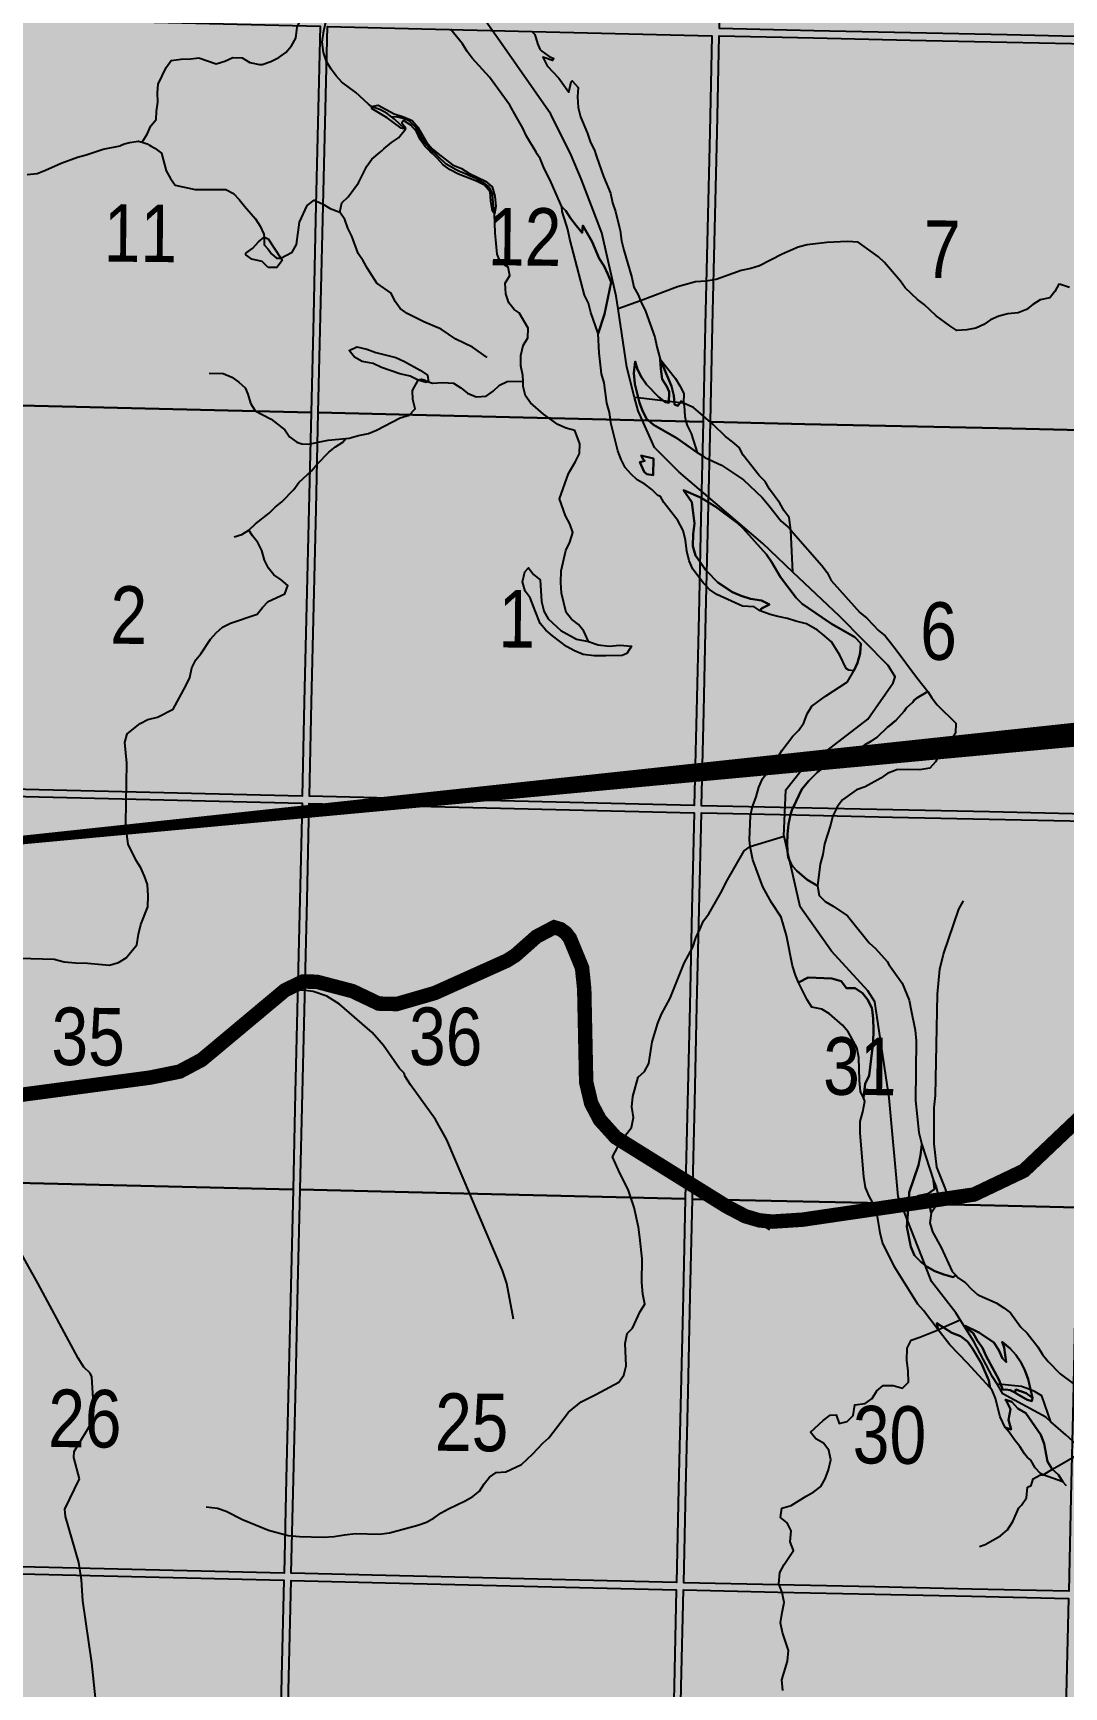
# Model space of a CAD drawing. Extents: x 406396 to 410344, y 6062839 to 6066265.
# Drawn here: x 409285.2 to 409428.1, y 6063803.4 to 6064032.7 of the extents above; entities that cross this region are included whole.
import ezdxf

# ---------------------------------------------------------------- set-up
doc = ezdxf.new("R2010")
doc.units = 0
doc.header["$LTSCALE"] = 5
doc.linetypes.add('DASHED2', pattern=[9.525, 6.35, -3.175])
for name, color, linetype in [('P-PROPOSED', 10, 'Continuous'), ('Quarters', 8, 'Continuous'), ('RoadSeg', 57, 'DASHED2'), ('T-WATER', 160, 'Continuous')]:
    doc.layers.add(name, color=color, linetype=linetype)
doc.layers.add('ROUTE-MAP-BACKGROUND-H', color=7, linetype='Continuous', true_color=0xf0ebff)
doc.styles.add('120', font='ARIALN.TTF', dxfattribs={"height": 13})
doc.styles.add('80', font='ARIALN.TTF', dxfattribs={"height": 10})

# ---------------------------------------------------------------- blocks, each defined once
blk = doc.blocks.new('*U427')
at = {"color": 1, "flags": 128}
blk.add_lwpolyline([(-517.6, -51.81, 0, 7.5, 0), (0, 0, 0, 0, 0)], format="xyseb", dxfattribs=at)
at = {"color": 1, "style": '80'}
blk.add_attdef('ENTER_TEXT_001', (-26.85, -4.92), '', height=10, dxfattribs=at)

msp = doc.modelspace()

# ---------------------------------------------------------------- hatches: boundary and pattern name
at = {"layer": 'ROUTE-MAP-BACKGROUND-H'}
h = msp.add_hatch(color=256, dxfattribs=at)
h.dxf.hatch_style = 1
h.paths.add_polyline_path([(410258.66, 6063255.58), (410260.58, 6063368.34), (410268.76, 6064233.9), (408843.43, 6064264.01), (408831.79, 6063292.96), (408823.13, 6062965.95), (408855.63, 6062965.09), (408869, 6062964.74), (410253.21, 6062935.45)])

# ---------------------------------------------------------------- linework, layer by layer
at = {"layer": 'P-PROPOSED', "color": 90, "flags": 128}
msp.add_lwpolyline([(409431.01, 6063883.04, 2, 2, 0), (409422.52, 6063874.98, 2, 2, 0), (409415.6, 6063871.68, 2, 2, 0), (409391.83, 6063868.19, 2, 2, 0), (409387.64, 6063867.92, 2, 2, 0), (409385.88, 6063868.09, 2, 2, 0), (409383.91, 6063868.66, 2, 2, 0), (409381.32, 6063870.02, 2, 2, 0), (409365.94, 6063879.6, 2, 2, 0), (409363.75, 6063882.03, 2, 2, 0), (409362.55, 6063884.3, 2, 2, 0), (409361.85, 6063887.26, 2, 2, 0), (409361.58, 6063900.14, 2, 2, 0), (409361.28, 6063903.1, 2, 2, 0), (409359.59, 6063907.19, 2, 2, 0), (409359.02, 6063907.93, 2, 2, 0), (409358.29, 6063908.46, 2, 2, 0), (409357.42, 6063908.72, 2, 2, 0), (409354.96, 6063907.43, 2, 2, 0), (409352.03, 6063904.83, 2, 2, 0), (409350.87, 6063904.1, 2, 2, 0), (409340.88, 6063899.61, 2, 2, 0), (409335.59, 6063898.08, 2, 2, 0), (409333.1, 6063898.14, 2, 2, 0), (409329.47, 6063899.87, 2, 2, 0), (409324.51, 6063901.17, 2, 2, 0), (409322.61, 6063901.2, 2, 2, 0), (409320.12, 6063900.01, 2, 2, 0), (409308.57, 6063890.35, 2, 2, 0), (409305.51, 6063888.72, 2, 2, 0), (409301.45, 6063887.89, 2, 2, 0), (409266.6, 6063883.23, 2, 2, 0)], format="xyseb", dxfattribs=at)
at = {"layer": 'Quarters'}
for points in [[(409434.79, 6064085.32), (409434.49, 6064071.94), (409434.19, 6064058.56), (409433.88, 6064045.18), (409433.59, 6064032.13), (409420.19, 6064032.43), (409406.78, 6064032.72), (409393.38, 6064033.01), (409380.31, 6064033.3), (409380.61, 6064046.34), (409380.92, 6064059.73), (409381.23, 6064073.11), (409381.53, 6064086.49), (409394.6, 6064086.2), (409407.99, 6064085.91), (409421.39, 6064085.62)], [(409323.73, 6063980.1), (409310.32, 6063980.43), (409296.9, 6063980.75), (409283.49, 6063981.07), (409270.41, 6063981.39), (409270.73, 6063994.77), (409271.04, 6064008.15), (409271.36, 6064021.53), (409271.68, 6064034.91), (409284.75, 6064034.59), (409298.16, 6064034.27), (409311.57, 6064033.95), (409324.98, 6064033.63), (409324.67, 6064020.25), (409324.35, 6064006.86), (409324.04, 6063993.48)], [(409378.05, 6063978.79), (409364.64, 6063979.12), (409351.23, 6063979.44), (409337.81, 6063979.76), (409324.73, 6063980.08), (409325.05, 6063993.46), (409325.36, 6064006.84), (409325.67, 6064020.22), (409325.98, 6064033.6), (409339.06, 6064033.29), (409352.47, 6064032.96), (409365.87, 6064032.64), (409379.28, 6064032.32), (409378.98, 6064018.94), (409378.67, 6064005.55), (409378.36, 6063992.17)], [(409432.36, 6063977.6), (409418.95, 6063977.9), (409405.54, 6063978.19), (409392.13, 6063978.48), (409379.06, 6063978.77), (409379.37, 6063992.15), (409379.67, 6064005.53), (409379.98, 6064018.91), (409380.29, 6064032.29), (409393.36, 6064032.01), (409406.76, 6064031.72), (409420.16, 6064031.42), (409433.57, 6064031.13), (409433.26, 6064017.75), (409432.96, 6064004.37), (409432.66, 6063990.99)], [(409323.73, 6063980.1), (409323.42, 6063966.72), (409323.11, 6063953.34), (409322.79, 6063939.96), (409322.49, 6063926.91), (409309.07, 6063927.24), (409295.65, 6063927.56), (409282.23, 6063927.88), (409269.15, 6063928.2), (409269.46, 6063941.24), (409269.77, 6063954.63), (409270.09, 6063968.01), (409270.41, 6063981.39), (409283.49, 6063981.07), (409296.9, 6063980.75), (409310.32, 6063980.43)], [(409378.05, 6063978.79), (409377.75, 6063965.41), (409377.44, 6063952.03), (409377.13, 6063938.65), (409376.83, 6063925.6), (409363.41, 6063925.93), (409350, 6063926.25), (409336.58, 6063926.57), (409323.49, 6063926.89), (409323.8, 6063939.94), (409324.11, 6063953.32), (409324.42, 6063966.7), (409324.73, 6063980.08), (409337.81, 6063979.76), (409351.23, 6063979.44), (409364.64, 6063979.12)], [(409432.36, 6063977.6), (409432.05, 6063964.22), (409431.75, 6063950.84), (409431.45, 6063937.46), (409431.15, 6063924.41), (409417.74, 6063924.71), (409404.33, 6063925), (409390.92, 6063925.29), (409377.84, 6063925.58), (409378.14, 6063938.63), (409378.44, 6063952.01), (409378.75, 6063965.39), (409379.06, 6063978.77), (409392.13, 6063978.48), (409405.54, 6063978.19), (409418.95, 6063977.9)], [(409321.22, 6063872.39), (409307.79, 6063872.71), (409294.37, 6063873.04), (409280.95, 6063873.36), (409267.86, 6063873.67), (409268.17, 6063887.05), (409268.49, 6063900.43), (409268.81, 6063913.82), (409269.12, 6063927.2), (409282.21, 6063926.88), (409295.63, 6063926.56), (409309.05, 6063926.24), (409322.47, 6063925.91), (409322.15, 6063912.53), (409321.84, 6063899.15), (409321.53, 6063885.77)], [(409375.58, 6063871.07), (409362.16, 6063871.4), (409348.73, 6063871.72), (409335.31, 6063872.05), (409322.22, 6063872.37), (409322.53, 6063885.75), (409322.84, 6063899.13), (409323.16, 6063912.51), (409323.47, 6063925.89), (409336.55, 6063925.57), (409349.97, 6063925.25), (409363.39, 6063924.92), (409376.81, 6063924.6), (409376.5, 6063911.22), (409376.2, 6063897.84), (409375.89, 6063884.46)], [(409429.92, 6063869.89), (409416.5, 6063870.18), (409403.09, 6063870.47), (409389.67, 6063870.77), (409376.59, 6063871.05), (409376.89, 6063884.43), (409377.2, 6063897.81), (409377.51, 6063911.2), (409377.81, 6063924.58), (409390.89, 6063924.29), (409404.3, 6063924), (409417.72, 6063923.7), (409431.13, 6063923.41), (409430.83, 6063910.03), (409430.53, 6063896.65), (409430.22, 6063883.27)], [(409321.22, 6063872.39), (409320.9, 6063859.01), (409320.59, 6063845.63), (409320.28, 6063832.25), (409319.98, 6063819.2), (409306.55, 6063819.53), (409293.12, 6063819.85), (409279.69, 6063820.17), (409266.59, 6063820.49), (409266.9, 6063833.53), (409267.22, 6063846.91), (409267.54, 6063860.29), (409267.86, 6063873.67), (409280.95, 6063873.36), (409294.37, 6063873.04), (409307.79, 6063872.71)], [(409375.58, 6063871.07), (409375.27, 6063857.69), (409374.97, 6063844.31), (409374.66, 6063830.93), (409374.36, 6063817.89), (409360.93, 6063818.21), (409347.5, 6063818.54), (409334.07, 6063818.86), (409320.98, 6063819.18), (409321.28, 6063832.23), (409321.6, 6063845.61), (409321.91, 6063858.99), (409322.22, 6063872.37), (409335.31, 6063872.05), (409348.73, 6063871.72), (409362.16, 6063871.4)], [(409429.92, 6063869.89), (409429.62, 6063856.51), (409429.32, 6063843.13), (409429.01, 6063829.74), (409428.72, 6063816.7), (409415.3, 6063816.99), (409401.87, 6063817.29), (409388.45, 6063817.58), (409375.36, 6063817.86), (409375.66, 6063830.91), (409375.97, 6063844.29), (409376.28, 6063857.67), (409376.59, 6063871.05), (409389.67, 6063870.77), (409403.09, 6063870.47), (409416.5, 6063870.18)], [(409318.7, 6063764.68), (409305.27, 6063765), (409291.83, 6063765.32), (409278.4, 6063765.65), (409265.3, 6063765.96), (409265.62, 6063779.34), (409265.94, 6063792.72), (409266.25, 6063806.1), (409266.57, 6063819.48), (409279.66, 6063819.17), (409293.09, 6063818.85), (409306.52, 6063818.52), (409319.95, 6063818.2), (409319.64, 6063804.82), (409319.33, 6063791.44), (409319.01, 6063778.06)], [(409373.11, 6063763.36), (409359.67, 6063763.69), (409346.24, 6063764.01), (409332.8, 6063764.34), (409319.71, 6063764.65), (409320.02, 6063778.04), (409320.33, 6063791.42), (409320.64, 6063804.8), (409320.96, 6063818.18), (409334.05, 6063817.86), (409347.48, 6063817.53), (409360.91, 6063817.21), (409374.34, 6063816.88), (409374.03, 6063803.5), (409373.72, 6063790.12), (409373.41, 6063776.74)], [(409427.48, 6063762.17), (409414.06, 6063762.47), (409400.63, 6063762.76), (409387.2, 6063763.05), (409374.11, 6063763.34), (409374.42, 6063776.72), (409374.72, 6063790.1), (409375.03, 6063803.48), (409375.34, 6063816.86), (409388.43, 6063816.57), (409401.85, 6063816.28), (409415.27, 6063815.99), (409428.7, 6063815.69), (409428.39, 6063802.31), (409428.09, 6063788.93), (409427.79, 6063775.55)]]:
    msp.add_lwpolyline(points, close=True, dxfattribs=at)
at = {"layer": 'RoadSeg'}
for p, q in [((409401.42, 6063869.45), (409407.18, 6063870.25)), ((409407.18, 6063870.25), (409412.1, 6063870.85))]:
    msp.add_line(p, q, dxfattribs=at)
for points in [[(409412.1, 6063870.85), (409411.64, 6063872.45), (409410.44, 6063875.48), (409410.07, 6063878.71), (409410.07, 6063883.73), (409410.24, 6063885.4), (409410.54, 6063899.44), (409410.87, 6063902.93), (409411.37, 6063905), (409413.5, 6063911.22), (409414.13, 6063912.39)], [(409385.88, 6063868.09), (409383.91, 6063868.66), (409381.32, 6063870.02), (409371.43, 6063875.91), (409365.94, 6063879.6), (409363.75, 6063882.03), (409362.55, 6063884.3), (409361.85, 6063887.26), (409361.62, 6063890.35), (409361.58, 6063900.14), (409361.28, 6063903.1), (409360.32, 6063905.73), (409359.59, 6063907.19), (409359.02, 6063907.93), (409358.29, 6063908.46), (409357.42, 6063908.72), (409356.59, 6063908.62), (409354.96, 6063907.43), (409352.03, 6063904.83), (409350.87, 6063904.1), (409340.88, 6063899.61), (409337.42, 6063898.44), (409335.59, 6063898.08), (409334.33, 6063898.01), (409333.1, 6063898.14), (409332.5, 6063898.27), (409329.47, 6063899.87), (409328, 6063900.47), (409324.51, 6063901.17), (409322.61, 6063901.2), (409321.68, 6063900.94), (409320.12, 6063900.01)], [(409272.39, 6063884), (409272.69, 6063884.16), (409301.45, 6063887.89), (409305.51, 6063888.72), (409306.87, 6063889.29), (409308.57, 6063890.35), (409320.12, 6063900.01)], [(409351.77, 6063854.38), (409350.85, 6063859.34), (409350.27, 6063861.13), (409342.55, 6063879.27), (409340.98, 6063882.07), (409337.52, 6063886.89), (409336.76, 6063888.02), (409336.62, 6063888.49), (409335.96, 6063889.16), (409333.76, 6063892.32), (409332.2, 6063894.15), (409327.67, 6063898.08), (409325.91, 6063899.17), (409324.01, 6063899.84), (409322.48, 6063900.01), (409320.12, 6063900.01)], [(409412.1, 6063870.85), (409415.6, 6063871.68), (409418.72, 6063872.92), (409420.66, 6063873.88), (409422.52, 6063874.98), (409425.51, 6063877.11), (409430.07, 6063881.07)], [(409293.86, 6063801.9), (409293.33, 6063806.76), (409292.09, 6063815.34), (409291.93, 6063818.27), (409291.56, 6063820.67), (409289.7, 6063827.02), (409289.6, 6063828.05), (409291.63, 6063832.28), (409290.83, 6063835.21), (409290.9, 6063836.04), (409293.53, 6063840.4), (409293.63, 6063841.9), (409293.36, 6063846.42), (409293.09, 6063846.89), (409292.23, 6063847.72), (409291.43, 6063848.99), (409285.9, 6063859.3), (409280.95, 6063868.16), (409279.45, 6063870.29), (409277.92, 6063871.45), (409277.39, 6063871.58)], [(409385.88, 6063868.09), (409387.64, 6063867.92), (409391.83, 6063868.19), (409401.42, 6063869.45)], [(409387.31, 6063866.76), (409386.04, 6063867.56), (409385.88, 6063868.09)]]:
    msp.add_lwpolyline(points, dxfattribs=at)
at = {"layer": 'T-WATER'}
for p, q in [((409297.57, 6064017.24), (409297.59, 6064017.24)), ((409297.59, 6064017.24), (409297.73, 6064017.24)), ((409333.55, 6064016.39), (409333.56, 6064016.4)), ((409369.36, 6063995.57), (409366.26, 6063994.45)), ((409369.07, 6063982.11), (409368.56, 6063982.17)), ((409372.53, 6063981.7), (409369.07, 6063982.11)), ((409373.29, 6063981.61), (409372.53, 6063981.7)), ((409374.08, 6063981.52), (409373.29, 6063981.61)), ((409374.84, 6063981.43), (409374.08, 6063981.52)), ((409375.34, 6063981.37), (409374.84, 6063981.43)), ((409390.51, 6063957.96), (409390.21, 6063963.78)), ((409384.59, 6063919.92), (409389.27, 6063921.33)), ((409389.73, 6063919.29), (409389.27, 6063921.33)), ((409390.01, 6063918.07), (409389.73, 6063919.29)), ((409408.82, 6063861.86), (409406.36, 6063868.11)), ((409410.62, 6063852.94), (409411.35, 6063853.27)), ((409411.35, 6063853.27), (409413.68, 6063854.3)), ((409419.3, 6063845.33), (409418.83, 6063845.32)), ((409426.48, 6063833.58), (409430.83, 6063836.12)), ((409425.16, 6063832.81), (409426.48, 6063833.58))]:
    msp.add_line(p, q, dxfattribs=at)
for points in [[(409359.77, 6064015.78), (409356.95, 6064021.43), (409349.89, 6064031.55), (409343.77, 6064040.26), (409342.6, 6064052.73), (409342.99, 6064056.03)], [(409316.96, 6064028.32), (409318.17, 6064028.73), (409319.25, 6064029.31), (409320.23, 6064030.01), (409321, 6064030.92), (409321.62, 6064031.97), (409321.82, 6064033.5), (409322.33, 6064034.68), (409324.43, 6064035.91), (409326.14, 6064035.75)], [(409332.1, 6064022.49), (409331.66, 6064022.81), (409329.94, 6064024.43), (409328.01, 6064025.86), (409327.2, 6064026.74), (409326.49, 6064027.7), (409325.88, 6064028.76), (409325.46, 6064029.99), (409325.27, 6064031.42), (409325.47, 6064032.97), (409326.14, 6064035.75)], [(409428.42, 6063831.31), (409427.9, 6063831.86), (409427.29, 6063832.8), (409426.44, 6063833.61), (409425.79, 6063834.65), (409425.34, 6063837.12), (409424.87, 6063838.34), (409422.77, 6063841.35), (409421.66, 6063842.03), (409420.85, 6063842.94), (409420, 6063843.21), (409419.95, 6063843.23), (409419.98, 6063843.19), (409420.12, 6063843.05), (409420.64, 6063841.91), (409420.39, 6063840.43), (409420.74, 6063839.1), (409419.9, 6063839.37), (409419.2, 6063840.84), (409418.58, 6063843.38), (409418.54, 6063843.55), (409418.11, 6063844.55), (409417.85, 6063844.89), (409417.65, 6063845.89), (409416.64, 6063848.23), (409415.41, 6063850.33), (409414.69, 6063851.29), (409413.73, 6063852.03), (409412.52, 6063852.52), (409410.45, 6063853.85), (409410.62, 6063852.94), (409408.59, 6063855.58), (409407.8, 6063856.48), (409404.6, 6063861.67), (409402.93, 6063865.03), (409402.61, 6063866.37), (409402.12, 6063869.2), (409401.95, 6063869.64), (409401.66, 6063870.39), (409401.63, 6063870.43), (409401.57, 6063870.53), (409401.05, 6063871.45), (409400.57, 6063872.66), (409400.34, 6063874.11), (409399.8, 6063880.18), (409399.83, 6063881.82), (409400.2, 6063883.16), (409400.47, 6063884.6), (409400.26, 6063885.09), (409400.49, 6063887.03), (409401.05, 6063888.17), (409401.63, 6063892.79), (409401.69, 6063894.48), (409401.63, 6063896.06), (409401.46, 6063897.31), (409401.44, 6063897.51), (409400.89, 6063898.66), (409400.13, 6063899.61), (409399.13, 6063900.27), (409397.91, 6063900.3), (409397.19, 6063901.24), (409395.89, 6063901.62), (409392.62, 6063901.76), (409391.28, 6063901.05), (409390.85, 6063902.1), (409390.45, 6063903.39), (409389.63, 6063907.56), (409388.85, 6063910.11), (409387.53, 6063912.16), (409386.34, 6063914.35), (409384.94, 6063918.05), (409384.59, 6063919.92), (409384.47, 6063920.89), (409384.62, 6063924.19), (409384.68, 6063924.45), (409384.92, 6063925.45), (409384.95, 6063925.57), (409385.39, 6063926.8), (409385.76, 6063928.15), (409386.29, 6063929.29), (409387.7, 6063931.23), (409389.03, 6063933.26), (409390.48, 6063935.2), (409391.32, 6063936.04), (409391.99, 6063937.08), (409392.47, 6063938.31), (409393.11, 6063939.36), (409395.01, 6063940.78), (409398.06, 6063942.76), (409398.92, 6063944.26), (409399.46, 6063945.39), (409399.82, 6063946.73), (409399.92, 6063948.06), (409399.1, 6063948.93), (409395.83, 6063950.81), (409394.55, 6063951.68), (409391.8, 6063953.54), (409390.93, 6063954.37), (409388.77, 6063957.28), (409387.53, 6063959.4), (409386.84, 6063960.38), (409383.62, 6063964), (409382.73, 6063964.82), (409379.84, 6063967.02), (409378.77, 6063967.65), (409377.78, 6063968.24), (409377.7, 6063968.28), (409375.35, 6063969.33), (409376.5, 6063967.67), (409376.85, 6063964.7), (409376.68, 6063963.2), (409376.62, 6063961.55), (409377, 6063960.27), (409377.58, 6063959.44), (409378.39, 6063958.26), (409378.55, 6063958.1), (409380.08, 6063956.53), (409382.15, 6063955.16), (409383.33, 6063954.66), (409384.64, 6063954.24), (409386.15, 6063954.04), (409387.24, 6063953.46), (409386.14, 6063952.91), (409385.97, 6063952.57), (409385.13, 6063953.13), (409383.53, 6063953.25), (409379.97, 6063954.84), (409378.96, 6063955.57), (409378.5, 6063956.04), (409378.11, 6063956.44), (409377.52, 6063957.22), (409376.65, 6063958.38), (409376.13, 6063959.53), (409375.79, 6063960.88), (409375.6, 6063962.37), (409375.3, 6063963.72), (409374.56, 6063965.13), (409372.63, 6063967.61), (409372.16, 6063968.44), (409371.79, 6063968.57), (409370.96, 6063969.43), (409370, 6063970.15), (409368.93, 6063970.77), (409368.03, 6063971.56), (409367.26, 6063972.47), (409366.68, 6063973.56), (409366.23, 6063974.75), (409365.27, 6063978.66), (409365.21, 6063979.13), (409365.09, 6063980.08), (409364.73, 6063981.36), (409364.32, 6063984.18), (409363.98, 6063985.46), (409363.65, 6063988.36), (409363.53, 6063991.03), (409364.38, 6063993.73), (409365.29, 6063998.15), (409364.86, 6063999.27), (409364.32, 6064000.39), (409363.66, 6064001.43), (409362.68, 6064003.73), (409361.37, 6064005.99), (409361.28, 6064004.97), (409360.46, 6064006.02), (409359.67, 6064007.03), (409359.02, 6064008.05), (409358.47, 6064008.59), (409357.01, 6064011.95), (409355.92, 6064014.15), (409355.45, 6064015.29), (409355.25, 6064015.63), (409355.08, 6064015.89), (409354.92, 6064016.17), (409353.58, 6064018.39), (409353.07, 6064019.52), (409352.16, 6064021.14), (409351.27, 6064022.71), (409348.45, 6064026.55), (409346.06, 6064029.19), (409345.34, 6064030.15), (409344.72, 6064031.18), (409343.05, 6064033.21)], [(409354.25, 6064032.94), (409354.75, 6064032.48), (409355.11, 6064031.22), (409355.43, 6064030.47), (409355.71, 6064030.16), (409356.7, 6064029.45), (409357.35, 6064029.15), (409357.16, 6064028.89), (409355.82, 6064029.36), (409356.43, 6064028.16), (409358.05, 6064026.43), (409359.46, 6064024.49), (409359.76, 6064025.93), (409359.9, 6064026.06), (409360.73, 6064025.14), (409360.64, 6064023.84), (409360.74, 6064022.35), (409361.05, 6064021.05), (409362.02, 6064018.74), (409362.43, 6064017.52), (409362.99, 6064016.44), (409363.15, 6064015.98), (409363.24, 6064015.7), (409363.34, 6064015.44), (409364.25, 6064012.8), (409365.2, 6064010.48), (409365.49, 6064009.15), (409365.91, 6064007.94), (409366.42, 6064005.87), (409366.56, 6064005.32), (409366.75, 6064003.89), (409367.07, 6064002.59), (409368.17, 6063998.79), (409368.47, 6063997.46), (409369.04, 6063996.38), (409369.36, 6063995.57), (409370.05, 6063994.12), (409371.36, 6063990.52), (409371.62, 6063989.18), (409372.12, 6063987.46), (409372.19, 6063986.12), (409372.4, 6063984.72), (409373.04, 6063983.7), (409373.36, 6063982.97), (409373.29, 6063981.43), (409372.78, 6063981.5), (409371.85, 6063982.25), (409370.2, 6063983.98), (409369.51, 6063984.96), (409368.95, 6063986.05), (409368.62, 6063987.16), (409368.44, 6063985.52), (409368.6, 6063984.06), (409369.23, 6063981.41), (409369.7, 6063980.23), (409370.25, 6063979.14), (409370.42, 6063979), (409371.19, 6063978.38), (409374.43, 6063976.51), (409377.25, 6063974.56), (409377.91, 6063974.11), (409378.27, 6063973.86), (409378.9, 6063973.56), (409380.59, 6063972.77), (409383.64, 6063970.75), (409386.23, 6063968.31), (409387.16, 6063967.17), (409388.86, 6063965), (409389.8, 6063964.25), (409390.21, 6063963.78), (409394.53, 6063958.87), (409395.26, 6063957.91), (409395.82, 6063956.78), (409398.98, 6063953.24), (409399.78, 6063952.34), (409400.73, 6063951.59), (409400.78, 6063951.54), (409402.37, 6063949.88), (409403.27, 6063949.11), (409404.04, 6063948.22), (409404.8, 6063947.19), (409407.61, 6063943.4), (409409.22, 6063941.4), (409407.71, 6063940.52), (409407.32, 6063940.21), (409407.13, 6063939.94), (409406.23, 6063939.16), (409405.92, 6063938.66), (409404.76, 6063937.41), (409404.58, 6063937.25), (409403.98, 6063936.72), (409403.59, 6063936.44), (409402.16, 6063935.09), (409401.34, 6063934.5), (409400.45, 6063934), (409399.25, 6063932.99), (409398.55, 6063932.6), (409397.93, 6063932.41), (409397.62, 6063932.37), (409396.45, 6063931.9), (409395.67, 6063931.51), (409394.59, 6063930.78), (409393.85, 6063930.19), (409392.69, 6063929.03), (409391.72, 6063927.87), (409390.53, 6063925.33), (409390.36, 6063924.95), (409390.16, 6063924.33), (409389.89, 6063923.01), (409389.74, 6063921.65), (409389.7, 6063920.3), (409389.74, 6063919.21), (409389.85, 6063918.43), (409390.28, 6063917.46), (409390.47, 6063917.15), (409391.02, 6063916.53), (409392.45, 6063915.33), (409393.89, 6063914.46), (409394.16, 6063913.14), (409394.98, 6063912.3), (409396.07, 6063911.67), (409398.07, 6063910.32), (409401.07, 6063906.58), (409401.95, 6063905.77), (409403.54, 6063903.96), (409403.8, 6063903.58), (409405.63, 6063900.98), (409406.62, 6063898.63), (409406.9, 6063897.19), (409407.44, 6063894.45), (409407.59, 6063892.96), (409407.49, 6063884.72), (409407.94, 6063880.26), (409408.37, 6063878.61), (409408.2, 6063877.15), (409407.89, 6063875.76), (409406.61, 6063871.95), (409406.55, 6063870.97), (409406.51, 6063870.42), (409406.5, 6063870.27), (409406.3, 6063867.18), (409406.86, 6063864.42), (409407.34, 6063863.24), (409408.17, 6063862.38), (409409.1, 6063861.64), (409410.17, 6063861.04), (409411.41, 6063860.57), (409412.7, 6063860.24), (409413.08, 6063860.5), (409413.42, 6063860.13), (409414.43, 6063859.45), (409415.23, 6063858.56), (409416.05, 6063857.87), (409416.38, 6063857.67), (409418.66, 6063856.66), (409419.72, 6063855.99), (409420.67, 6063855.27), (409422.08, 6063853.3), (409422.96, 6063852.46), (409424.45, 6063850.57), (409425.1, 6063849.51), (409425.86, 6063848.55), (409427.52, 6063846.82), (409429.33, 6063845.46)], [(409300.31, 6064017.56), (409301.02, 6064018.65), (409301.53, 6064019.81), (409302.26, 6064020.71), (409302.3, 6064021.8), (409302.51, 6064023.1), (409302.42, 6064024.38), (409302.55, 6064025.61), (409303.65, 6064027.9), (409304.34, 6064028.89), (409305.7, 6064029.08), (409307.08, 6064029.12), (409308.18, 6064029.25), (409310.57, 6064028.43), (409311.78, 6064028.77), (409312.89, 6064029.29), (409314.19, 6064029.23), (409315.22, 6064028.61), (409316.57, 6064028.31), (409316.96, 6064028.32)], [(409334.86, 6064021.08), (409334.26, 6064021.53), (409333.33, 6064022.04), (409332.45, 6064022.38), (409332.1, 6064022.49)], [(409336.82, 6064019.34), (409336.66, 6064019.47), (409335.27, 6064020.77), (409334.86, 6064021.08)], [(409340.67, 6064016.23), (409340.11, 6064016.73), (409339.26, 6064017.78), (409338.28, 6064019.54), (409337.36, 6064020.48), (409336.67, 6064020.79), (409335.74, 6064021.01), (409334.86, 6064021.08)], [(409333.56, 6064016.4), (409333.83, 6064016.63), (409334.85, 6064017.5), (409335.84, 6064018.15), (409336.82, 6064019.34)], [(409284.39, 6064013.08), (409285.76, 6064013.23), (409286.93, 6064013.66), (409289.07, 6064014.67), (409291.36, 6064015.5), (409292.57, 6064015.82), (409294.89, 6064016.59), (409297.25, 6064017.06), (409297.3, 6064017.09), (409297.57, 6064017.24)], [(409297.73, 6064017.24), (409297.85, 6064017.31), (409298.57, 6064017.49), (409299.83, 6064017.72), (409300.31, 6064017.56)], [(409300.31, 6064017.56), (409301.02, 6064017.32), (409301.29, 6064017.16), (409301.31, 6064017.15)], [(409301.31, 6064017.15), (409301.58, 6064016.99), (409302.05, 6064016.71), (409302.98, 6064016.04), (409303.66, 6064013.57), (409304.22, 6064012.51), (409304.91, 6064011.59), (409307.64, 6064011), (409311.89, 6064011.02)], [(409327.73, 6064007.84), (409328.01, 6064009.14), (409328.85, 6064010), (409330.31, 6064011.9), (409331.43, 6064014.21), (409332.13, 6064015.18), (409333.28, 6064016.17), (409333.55, 6064016.39)], [(409349.16, 6064007.61), (409348.97, 6064009.17), (409348.85, 6064010.35), (409348.61, 6064011.01), (409348.26, 6064011.45), (409347.84, 6064011.78), (409347.13, 6064012.19), (409346.45, 6064012.55), (409345.88, 6064012.81), (409345.2, 6064013.14), (409344.31, 6064013.47), (409343.84, 6064013.73), (409342.44, 6064014.5), (409341.32, 6064015.57), (409340.67, 6064016.23)], [(409366.26, 6063994.45), (409365.99, 6063996.22), (409364, 6064005.01), (409361.16, 6064012.46), (409359.77, 6064015.78)], [(409311.89, 6064011.02), (409312.96, 6064010.46), (409313.78, 6064009.63), (409314.51, 6064008.69), (409316.02, 6064006.91), (409316.66, 6064005.9), (409317.19, 6064004.79), (409317.21, 6064004.41), (409317.23, 6064003.31), (409317.8, 6064002.74), (409318.26, 6064002.06), (409318.94, 6064001.46), (409319.52, 6064001.48)], [(409319.52, 6064001.48), (409321.11, 6064002.29), (409321.69, 6064003.39), (409322.1, 6064006.47), (409323.2, 6064008.79), (409324.13, 6064009.51), (409325.31, 6064009.02), (409326.36, 6064008.38), (409327.73, 6064007.84)], [(409348.11, 6063987.72), (409346.09, 6063989.13), (409343.78, 6063990.26), (409341.76, 6063991.63), (409339.36, 6063992.67), (409337.06, 6063993.81), (409336.07, 6063994.5), (409335.36, 6063995.46), (409334.82, 6063996.61), (409332.85, 6063998.03), (409331.53, 6064000.05), (409330.94, 6064001.12), (409330.26, 6064002.12), (409329.36, 6064004.51), (409328.83, 6064005.62), (409328.38, 6064006.83), (409327.73, 6064007.84)], [(409352.56, 6063993.91), (409351.85, 6063994.35), (409351.12, 6063995.28), (409350.73, 6063996.52), (409350.63, 6063998), (409351.25, 6063999.08), (409351.06, 6064000.25), (409349.99, 6064000.89), (409349.5, 6064002.04), (409349.22, 6064004.98), (409349.16, 6064007.61)], [(409428.83, 6063997.43), (409427.56, 6063997.85), (409427.33, 6063997.86), (409426.82, 6063996.85), (409426.1, 6063995.97), (409424.75, 6063995.7), (409423.75, 6063995.07), (409422.89, 6063994.34), (409421.72, 6063993.88), (409420.27, 6063993.75), (409419.02, 6063993.43), (409417.89, 6063992.94), (409416.94, 6063992.28), (409415.87, 6063991.77), (409414.59, 6063991.53), (409413.22, 6063991.44), (409412.24, 6063992.09), (409410.34, 6063993.48), (409408.71, 6063995.07), (409407.76, 6063995.77), (409406.06, 6063997.36), (409405.42, 6063998.31), (409403.2, 6064000.88), (409402.34, 6064001.66), (409399.52, 6064003.68), (409398.05, 6064003.81), (409395.21, 6064003.65), (409392.48, 6064003.35), (409391.25, 6064003.02), (409389.03, 6064002.02), (409385.85, 6064000.4), (409384.65, 6064000.03), (409383.34, 6063999.75), (409379.85, 6063998.52), (409378.48, 6063998.27), (409377.02, 6063998.18), (409374.49, 6063997.51), (409369.36, 6063995.57)], [(409353.1, 6063984.44), (409353.07, 6063985.22), (409352.81, 6063986.56), (409352.79, 6063987.99), (409353.13, 6063989.36), (409353.75, 6063990.43), (409353.79, 6063991.79), (409352.56, 6063993.91)], [(409368.56, 6063982.17), (409367.48, 6063986.36), (409366.26, 6063994.45)], [(409309.6, 6063985.55), (409311.53, 6063985.51), (409312.72, 6063984.99), (409313.72, 6063984.31), (409314.58, 6063983.51), (409314.95, 6063982.64), (409315.34, 6063981.36), (409315.97, 6063980.33), (409318.2, 6063979.16), (409320.08, 6063977.68), (409320.74, 6063976.69), (409321.74, 6063975.98), (409322.46, 6063975.76)], [(409328.54, 6063976.49), (409329.02, 6063976.54), (409330.3, 6063976.89), (409331.67, 6063977.15), (409332.81, 6063977.64), (409336.08, 6063979.33), (409337.33, 6063979.71), (409338.14, 6063980.6), (409337.84, 6063981.9), (409337.76, 6063983.14), (409338.57, 6063984.57)], [(409338.57, 6063984.57), (409338.81, 6063984.67), (409339.02, 6063984.69), (409339.41, 6063984.61), (409339.99, 6063984.33)], [(409339.99, 6063984.33), (409340.53, 6063984.16), (409341.99, 6063984.24), (409343.45, 6063984.15), (409344.46, 6063983.49), (409345.4, 6063982.75), (409346.62, 6063982.27), (409347.99, 6063982.33), (409348.95, 6063983.04), (409349.82, 6063983.85), (409350.89, 6063984.4), (409353.1, 6063984.44)], [(409362.18, 6063948.35), (409361.52, 6063949.75), (409360.77, 6063950.7), (409359.83, 6063951.44), (409359.06, 6063952.37), (409358.45, 6063955.05), (409358.32, 6063956.52), (409358.37, 6063958.14), (409359.03, 6063960.95), (409359.58, 6063962.09), (409359.99, 6063963.43), (409359.57, 6063964.67), (409358.97, 6063965.74), (409358.16, 6063968.11), (409359.4, 6063971.62), (409360.37, 6063973.27), (409360.93, 6063974.39), (409360.95, 6063975.76), (409360.3, 6063977.61), (409359.09, 6063977.91), (409357.9, 6063978.44), (409355.93, 6063979.85), (409354.14, 6063981.44), (409353.45, 6063982.41), (409353.13, 6063983.69), (409353.1, 6063984.44)], [(409390.51, 6063957.96), (409386.32, 6063961.93), (409374.71, 6063971.86), (409371.31, 6063975.22), (409369.04, 6063980.33), (409368.56, 6063982.17)], [(409390.21, 6063963.78), (409389.99, 6063965.51), (409389.3, 6063966.47), (409388.68, 6063967.51), (409387.25, 6063969.45), (409386.67, 6063970.53), (409385.81, 6063971.36), (409383.62, 6063974.19), (409383.05, 6063975.25), (409382.15, 6063976.02), (409381.16, 6063976.75), (409379.47, 6063978.44), (409376.71, 6063980.78), (409375.34, 6063981.37)], [(409315.09, 6063963.77), (409316.03, 6063964.63), (409317.91, 6063966.13), (409318.73, 6063966.98), (409319.67, 6063967.72), (409321.35, 6063969.41), (409322.02, 6063970.4), (409323.79, 6063971.98), (409324.55, 6063972.9), (409326.2, 6063974.6), (409327.11, 6063975.34), (409328.12, 6063975.99), (409328.54, 6063976.49)], [(409322.46, 6063975.76), (409323.39, 6063975.69), (409326.1, 6063976.24), (409328.54, 6063976.49)], [(409281.67, 6063904.5), (409288.12, 6063904.28), (409289.51, 6063903.94), (409291.07, 6063903.8), (409292.72, 6063903.75), (409295.77, 6063903.48), (409297.04, 6063903.84), (409298.12, 6063904.48), (409299.6, 6063906.31), (409299.82, 6063907.77), (409300.15, 6063909.09), (409301.08, 6063911.57), (409301.16, 6063913.07), (409301.07, 6063914.63), (409300.66, 6063915.82), (409300.13, 6063916.96), (409299.47, 6063917.99), (409298.38, 6063920.24), (409298.17, 6063921.64), (409298.06, 6063923.14), (409298.18, 6063931.48), (409297.9, 6063934.33), (409298.23, 6063935.56), (409300.03, 6063936.99), (409301.12, 6063937.53), (409302.44, 6063937.83), (409304.62, 6063938.98), (409306.37, 6063942.18), (409306.9, 6063943.36), (409307.2, 6063944.7), (409307.74, 6063945.8), (409308.46, 6063946.61), (409309.8, 6063948.64), (409310.57, 6063949.53), (409311.43, 6063950.34), (409312.55, 6063950.9), (409316.26, 6063952.12), (409317, 6063953.05), (409317.8, 6063953.88), (409320.07, 6063954.95), (409320.49, 6063956.09), (409319.6, 6063956.87), (409318.57, 6063957.57), (409317.82, 6063958.49), (409317.25, 6063959.6), (409316.92, 6063960.95), (409316.36, 6063962.05), (409315.61, 6063962.99), (409315.09, 6063963.77)], [(409313.06, 6063962.87), (409314.12, 6063963.17), (409315.09, 6063963.77)], [(409389.27, 6063921.33), (409389.26, 6063921.34), (409389.54, 6063927.78), (409391.64, 6063930.44), (409400.88, 6063937.58), (409404.38, 6063942.61), (409404.66, 6063943.45), (409403.68, 6063944.99), (409396.96, 6063951.85), (409390.51, 6063957.96)], [(409309.17, 6063828.39), (409310.76, 6063828.2), (409311.94, 6063827.76), (409314.21, 6063826.63), (409317.84, 6063825.14), (409320.54, 6063824.42), (409322.12, 6063824.25), (409325.4, 6063824.17), (409326.92, 6063824.27), (409328.36, 6063824.52), (409329.86, 6063824.67), (409333.18, 6063824.61), (409334.61, 6063824.77), (409338.53, 6063825.83), (409339.7, 6063826.27), (409340.78, 6063826.84), (409341.73, 6063827.53), (409342.77, 6063828.12), (409345.07, 6063829.19), (409346.16, 6063829.82), (409347.08, 6063830.55), (409347.69, 6063831.59), (409348.44, 6063832.5), (409349.39, 6063833.14), (409350.7, 6063833.25), (409352.88, 6063834.24), (409354.46, 6063835.71), (409355.85, 6063837.22), (409356.69, 6063837.96), (409359.39, 6063841.51), (409361.16, 6063842.94), (409363.2, 6063843.94), (409366.38, 6063845.68), (409367.05, 6063846.65), (409367.4, 6063847.92), (409367.24, 6063851.01), (409367.52, 6063852.42), (409368.29, 6063853.16), (409369.35, 6063855.44), (409369.99, 6063856.46), (409369.68, 6063857.88), (409369.57, 6063859.46), (409369.59, 6063862.76), (409369.3, 6063865.7), (409369.08, 6063867.15), (409368.5, 6063869.87), (409367.66, 6063872.36), (409366.52, 6063874.63), (409365.48, 6063876.88), (409366.64, 6063879.09), (409368.11, 6063880.98), (409368.41, 6063882.37), (409368.16, 6063883.83), (409368.33, 6063885.27), (409369.07, 6063887.93), (409369.95, 6063888.72), (409370.53, 6063889.82), (409371, 6063892.82), (409371.8, 6063895.44), (409372.29, 6063896.69), (409372.89, 6063897.8), (409373.49, 6063898.88), (409375.44, 6063903.74), (409376.61, 6063905.98), (409377.06, 6063907.27), (409377.62, 6063908.4), (409378.1, 6063909.62), (409378.83, 6063910.6), (409380.71, 6063913.84), (409381.26, 6063914.99), (409383.73, 6063919.31), (409384.59, 6063919.92)], [(409406.36, 6063868.11), (409405.08, 6063871.38), (409403.82, 6063885.09), (409401.86, 6063898.39), (409400.88, 6063899.93), (409395.84, 6063905.39), (409391.5, 6063911.54), (409390.01, 6063918.07)], [(409413.68, 6063854.3), (409413.06, 6063855.28), (409409.7, 6063859.62), (409408.82, 6063861.86)], [(409418.83, 6063845.32), (409418.16, 6063846.4), (409415.57, 6063851.3), (409413.68, 6063854.3)], [(409389.09, 6063802.91), (409388.97, 6063804.42), (409389.75, 6063807), (409389.9, 6063808.45), (409389.06, 6063810.95), (409388.77, 6063812.29), (409388.99, 6063813.75), (409389.31, 6063815.13), (409389, 6063816.5), (409388.55, 6063817.72), (409388.7, 6063819.28), (409389.3, 6063820.38), (409390.56, 6063822.34), (409390.13, 6063823.53), (409390.27, 6063825.06), (409389.7, 6063826.16), (409388.8, 6063826.88), (409388.98, 6063828.2), (409390.24, 6063828.55), (409392.32, 6063829.87), (409393.4, 6063830.45), (409394.36, 6063831.19), (409394.97, 6063832.28), (409395.44, 6063833.5), (409395.75, 6063834.88), (409395.48, 6063836.24), (409394.75, 6063837.19), (409393.66, 6063837.81), (409392.94, 6063838.74), (409394.67, 6063840.36), (409395.65, 6063841.07), (409396.5, 6063841.15), (409396.93, 6063839.94), (409398.02, 6063840.23), (409398.87, 6063841.05), (409399.07, 6063842.5), (409400.5, 6063842.69), (409401.47, 6063843.38), (409402.12, 6063844.44), (409403, 6063845.22), (409404.41, 6063845.18), (409405.7, 6063844.81), (409406.52, 6063845.64), (409406.48, 6063847.2), (409406.3, 6063848.7), (409406.34, 6063850.36), (409406.89, 6063851.48), (409408.1, 6063851.91), (409410.62, 6063852.94)], [(409426.26, 6063840.18), (409425.53, 6063840.83), (409419.61, 6063844.03), (409418.83, 6063845.32)], [(409423.45, 6063844.58), (409422.2, 6063845.08), (409419.45, 6063845.33), (409419.3, 6063845.33)], [(409426.26, 6063840.18), (409425, 6063843.77), (409424.06, 6063844.34), (409423.45, 6063844.58)], [(409430.83, 6063836.12), (409428.33, 6063838.35), (409426.26, 6063840.18)], [(409416.37, 6063822.86), (409417.15, 6063823.16), (409419.29, 6063824.38), (409420.22, 6063825.17), (409420.97, 6063826.33), (409421.83, 6063828.24), (409422.18, 6063828.6), (409422.85, 6063829.62), (409423.02, 6063831.11), (409423.5, 6063831.33), (409423.78, 6063832.27), (409424.72, 6063832.75), (409425.16, 6063832.81)]]:
    msp.add_lwpolyline(points, dxfattribs=at)
for points in [[(409349.16, 6064007.61), (409348.87, 6064008), (409348.62, 6064009.37), (409348.54, 6064010.69), (409347.76, 6064011.59), (409346.64, 6064012.15), (409344.15, 6064013.13), (409343.02, 6064013.72), (409342.05, 6064014.43), (409341.26, 6064015.31), (409340.54, 6064015.99), (409340.27, 6064016.24), (409339.99, 6064016.49), (409339.52, 6064016.94), (409338.84, 6064017.92), (409338.34, 6064019.04), (409337.55, 6064019.92), (409336.52, 6064020.58), (409336.29, 6064020.25), (409336.71, 6064019.67), (409336.82, 6064019.34), (409336.22, 6064019.51), (409334.25, 6064020.94), (409332.19, 6064022.16), (409332.1, 6064022.49), (409333.03, 6064022.71), (409335.25, 6064021.51), (409336.55, 6064021.09), (409337.75, 6064020.57), (409338.52, 6064019.65), (409339.72, 6064017.54), (409340.49, 6064016.62), (409340.73, 6064016.43), (409341, 6064016.23), (409341.01, 6064016.22), (409341.28, 6064016.01), (409343.34, 6064014.42), (409344.58, 6064013.93), (409345.61, 6064013.25), (409347.91, 6064012.13), (409348.8, 6064011.35), (409349.18, 6064010.09), (409349.34, 6064008.64), (409349.16, 6064007.61)], [(409363.53, 6063991.03), (409362.48, 6063993.94), (409362.17, 6063995.25), (409361.6, 6063996.33), (409359.57, 6064004.11), (409359.31, 6064005.47), (409359.12, 6064006.05), (409358.51, 6064007.95), (409358.47, 6064008.59), (409359.02, 6064008.05), (409359.67, 6064007.03), (409360.46, 6064006.02), (409361.28, 6064004.97), (409361.37, 6064005.99), (409362.68, 6064003.73), (409363.66, 6064001.43), (409364.32, 6064000.39), (409364.86, 6063999.27), (409365.29, 6063998.15), (409364.38, 6063993.73), (409363.53, 6063991.03)], [(409317.78, 6064000.2), (409316.96, 6064001.03), (409315.53, 6064001.33), (409314.67, 6064001.94), (409314.68, 6064002.15), (409315.63, 6064002.88), (409316.45, 6064003.74), (409317.21, 6064004.41), (409317.79, 6064004.18), (409319.52, 6064001.48), (409319.72, 6064001.14), (409318.99, 6064000.19), (409317.78, 6064000.2)], [(409339.66, 6063984.25), (409338.57, 6063984.57), (409337.47, 6063985.14), (409336.04, 6063985.44), (409333.49, 6063986.34), (409332.32, 6063986.89), (409330.82, 6063987.14), (409329.74, 6063987.76), (409328.99, 6063988.66), (409330.05, 6063989.21), (409331.45, 6063988.88), (409332.7, 6063988.4), (409335.49, 6063987.7), (409336.67, 6063987.16), (409338.85, 6063985.94), (409339.86, 6063985.26), (409339.99, 6063984.33), (409339.66, 6063984.25)], [(409375.34, 6063981.37), (409375.42, 6063981.03), (409375.5, 6063979.56), (409375.68, 6063978.87), (409375.84, 6063978.28), (409376.38, 6063977.17), (409377.25, 6063974.56), (409374.43, 6063976.51), (409371.19, 6063978.38), (409370.42, 6063979), (409370.25, 6063979.14), (409369.7, 6063980.23), (409369.23, 6063981.41), (409368.6, 6063984.06), (409368.44, 6063985.52), (409368.62, 6063987.16), (409368.95, 6063986.05), (409369.51, 6063984.96), (409370.2, 6063983.98), (409371.85, 6063982.25), (409372.78, 6063981.5), (409373.29, 6063981.43), (409373.36, 6063982.97), (409373.04, 6063983.7), (409372.4, 6063984.72), (409372.19, 6063986.12), (409372.12, 6063987.46), (409373.68, 6063983.75), (409373.98, 6063982.43), (409374.11, 6063981.21), (409374.54, 6063981), (409375.01, 6063981.67), (409375.34, 6063981.37)], [(409375.34, 6063981.37), (409375.01, 6063981.67), (409374.54, 6063981), (409374.11, 6063981.21), (409373.98, 6063982.43), (409373.68, 6063983.75), (409372.12, 6063987.46), (409374.22, 6063984.8), (409374.85, 6063983.79), (409375.38, 6063982.71), (409375.34, 6063981.37)], [(409371.12, 6063971.38), (409370.24, 6063971.52), (409369.89, 6063971.88), (409369.29, 6063973.21), (409370, 6063973.38), (409369.73, 6063973.6), (409369.49, 6063974.14), (409371.19, 6063973.69), (409371.12, 6063971.38)], [(409369.89, 6063971.88), (409370.24, 6063971.52), (409371.12, 6063971.38), (409371.19, 6063973.69), (409369.49, 6063974.14), (409369.73, 6063973.6), (409370, 6063973.38), (409369.29, 6063973.21), (409369.89, 6063971.88)], [(409398.92, 6063944.26), (409398.23, 6063944.36), (409397.86, 6063944.58), (409397, 6063946.46), (409395.85, 6063948.28), (409394.59, 6063949.35), (409393.89, 6063949.89), (409392.36, 6063950.8), (409390.91, 6063951.18), (409389.76, 6063951.55), (409388.43, 6063951.81), (409388.39, 6063951.82), (409387.34, 6063952.09), (409385.97, 6063952.57), (409386.14, 6063952.91), (409387.24, 6063953.46), (409386.15, 6063954.04), (409384.64, 6063954.24), (409383.33, 6063954.66), (409382.15, 6063955.16), (409380.08, 6063956.53), (409378.55, 6063958.1), (409378.39, 6063958.26), (409377.58, 6063959.44), (409377, 6063960.27), (409376.62, 6063961.55), (409376.68, 6063963.2), (409376.85, 6063964.7), (409376.5, 6063967.67), (409375.35, 6063969.33), (409377.7, 6063968.28), (409377.78, 6063968.24), (409378.77, 6063967.65), (409379.84, 6063967.02), (409382.73, 6063964.82), (409383.62, 6063964), (409386.84, 6063960.38), (409387.53, 6063959.4), (409388.77, 6063957.28), (409390.93, 6063954.37), (409391.8, 6063953.54), (409394.55, 6063951.68), (409395.83, 6063950.81), (409399.1, 6063948.93), (409399.92, 6063948.06), (409399.82, 6063946.73), (409399.46, 6063945.39), (409398.92, 6063944.26)], [(409362.97, 6063946.36), (409361.43, 6063946.54), (409360.21, 6063947.03), (409359.11, 6063947.63), (409357.17, 6063949.11), (409356.27, 6063949.92), (409355.48, 6063950.82), (409354.8, 6063952.6), (409354.11, 6063954.37), (409353.38, 6063955.31), (409353.04, 6063956.6), (409353.37, 6063958), (409353.86, 6063958.53), (409354.56, 6063957.64), (409355.45, 6063956.87), (409355.68, 6063953.87), (409355.99, 6063952.57), (409356, 6063952.55), (409356.57, 6063951.46), (409358.32, 6063949.86), (409360.53, 6063948.66), (409362.18, 6063948.35), (409363.5, 6063947.87), (409365.03, 6063947.69), (409366.51, 6063947.83), (409368.13, 6063947.71), (409367.48, 6063946.67), (409366.84, 6063946.42), (409364.56, 6063946.35), (409362.97, 6063946.36)], [(409393.89, 6063914.46), (409392.45, 6063915.33), (409391.02, 6063916.53), (409390.47, 6063917.15), (409390.28, 6063917.46), (409389.85, 6063918.43), (409389.74, 6063919.21), (409389.7, 6063920.3), (409389.74, 6063921.65), (409389.89, 6063923.01), (409390.16, 6063924.33), (409390.36, 6063924.95), (409390.53, 6063925.33), (409391.72, 6063927.87), (409392.69, 6063929.03), (409393.85, 6063930.19), (409394.59, 6063930.78), (409395.67, 6063931.51), (409396.45, 6063931.9), (409397.62, 6063932.37), (409397.93, 6063932.41), (409398.55, 6063932.6), (409399.25, 6063932.99), (409400.45, 6063934), (409401.34, 6063934.5), (409402.16, 6063935.09), (409403.59, 6063936.44), (409403.98, 6063936.72), (409404.58, 6063937.25), (409404.76, 6063937.41), (409405.92, 6063938.66), (409406.23, 6063939.16), (409407.13, 6063939.94), (409407.32, 6063940.21), (409407.71, 6063940.52), (409409.22, 6063941.4), (409409.76, 6063940.52), (409410.5, 6063939.55), (409413.06, 6063937.01), (409413.03, 6063935.61), (409412.35, 6063934.61), (409410.84, 6063932.77), (409410.25, 6063931.67), (409409.49, 6063930.77), (409408.08, 6063930.53), (409406.43, 6063930.59), (409404.85, 6063930.53), (409404.42, 6063930.37), (409403.66, 6063930.08), (409402.69, 6063929.37), (409400.53, 6063928.2), (409399.3, 6063927.77), (409397.37, 6063926.38), (409396.64, 6063925.4), (409396.53, 6063925.2), (409396.06, 6063924.28), (409396.04, 6063924.2), (409395.71, 6063922.9), (409394.89, 6063920.3), (409394.66, 6063918.81), (409394.29, 6063917.48), (409393.89, 6063914.46)], [(409400.26, 6063885.09), (409399.88, 6063885.94), (409399.75, 6063887.48), (409399.62, 6063890.67), (409399.34, 6063892.06), (409398.15, 6063894.22), (409397.36, 6063895.13), (409395.56, 6063896.72), (409394.52, 6063897.37), (409394.03, 6063897.47), (409393.12, 6063897.65), (409392.48, 6063898.67), (409391.28, 6063901.05), (409392.62, 6063901.76), (409395.89, 6063901.62), (409397.19, 6063901.24), (409397.91, 6063900.3), (409399.13, 6063900.27), (409400.13, 6063899.61), (409400.89, 6063898.66), (409401.44, 6063897.51), (409401.46, 6063897.31), (409401.63, 6063896.06), (409401.69, 6063894.48), (409401.63, 6063892.79), (409401.05, 6063888.17), (409400.49, 6063887.03), (409400.26, 6063885.09)], [(409409.97, 6063873.62), (409410.11, 6063872.44), (409409.21, 6063871.76), (409407.84, 6063871.49), (409407.41, 6063871.16), (409406.89, 6063870.77), (409407.52, 6063870.4), (409407.67, 6063870.31), (409407.94, 6063870.15), (409409.49, 6063870.07), (409409.66, 6063869.09), (409409.47, 6063867.76), (409409.86, 6063866.49), (409411.04, 6063864.33), (409412.59, 6063861.02), (409413.08, 6063860.5), (409412.7, 6063860.24), (409411.41, 6063860.57), (409410.17, 6063861.04), (409409.1, 6063861.64), (409408.17, 6063862.38), (409407.34, 6063863.24), (409406.86, 6063864.42), (409406.3, 6063867.18), (409406.5, 6063870.27), (409406.51, 6063870.42), (409406.55, 6063870.97), (409406.61, 6063871.95), (409407.89, 6063875.76), (409408.2, 6063877.15), (409408.37, 6063878.61), (409409.97, 6063873.62)], [(409409.97, 6063873.62), (409410.34, 6063872.72), (409410.67, 6063871.41), (409410.39, 6063870.34), (409410.32, 6063870.06), (409409.66, 6063869.09), (409409.49, 6063870.07), (409407.94, 6063870.15), (409407.67, 6063870.31), (409407.52, 6063870.4), (409406.89, 6063870.77), (409407.41, 6063871.16), (409407.84, 6063871.49), (409409.21, 6063871.76), (409410.11, 6063872.44), (409409.97, 6063873.62)], [(409417.85, 6063844.89), (409414.69, 6063848.3), (409412.23, 6063850.84), (409410.62, 6063852.94), (409410.45, 6063853.85), (409412.52, 6063852.52), (409413.73, 6063852.03), (409414.69, 6063851.29), (409415.41, 6063850.33), (409416.64, 6063848.23), (409417.65, 6063845.89), (409417.85, 6063844.89)], [(409421.27, 6063844.25), (409420.63, 6063844.56), (409419.99, 6063844.65), (409419.58, 6063844.6), (409419.03, 6063846.01), (409417.26, 6063849.27), (409416.78, 6063850.44), (409416.06, 6063851.38), (409415.46, 6063852.45), (409414.53, 6063853.2), (409414.38, 6063853.47), (409416.35, 6063852.49), (409418.36, 6063851.15), (409419.02, 6063850.1), (409419.55, 6063848.96), (409420.06, 6063848.45), (409419.76, 6063850.49), (409419.48, 6063851.27), (409420.6, 6063850.33), (409421.41, 6063849.43), (409422.1, 6063848.42), (409422.65, 6063847.31), (409423.08, 6063846.06), (409423.72, 6063843.48), (409422.81, 6063844.15), (409421.39, 6063844.66), (409421.27, 6063844.25)], [(409423.6, 6063843.04), (409423.66, 6063843.27), (409423.72, 6063843.48), (409423.08, 6063846.06), (409422.65, 6063847.31), (409422.1, 6063848.42), (409421.41, 6063849.43), (409420.6, 6063850.33), (409419.48, 6063851.27), (409419.76, 6063850.49), (409420.06, 6063848.45), (409419.55, 6063848.96), (409419.02, 6063850.1), (409418.36, 6063851.15), (409416.35, 6063852.49), (409414.38, 6063853.47), (409414.53, 6063853.2), (409415.46, 6063852.45), (409416.06, 6063851.38), (409416.78, 6063850.44), (409417.26, 6063849.27), (409419.03, 6063846.01), (409419.58, 6063844.6), (409419.99, 6063844.65), (409420.63, 6063844.56), (409421.27, 6063844.25), (409421.76, 6063843.89), (409422.83, 6063843.29), (409422.87, 6063843.27), (409423.6, 6063843.04)], [(409421.27, 6063844.25), (409421.39, 6063844.66), (409422.81, 6063844.15), (409423.72, 6063843.48), (409423.66, 6063843.27), (409423.6, 6063843.04), (409422.87, 6063843.27), (409422.83, 6063843.29), (409421.76, 6063843.89), (409421.27, 6063844.25)], [(409427.9, 6063831.86), (409425.16, 6063832.81), (409424.83, 6063832.99), (409424.09, 6063833.78), (409423.47, 6063834.85), (409422.96, 6063835.26), (409422.6, 6063835.71), (409421.94, 6063836.75), (409421.19, 6063837.67), (409420.49, 6063838.72), (409419.9, 6063839.37), (409420.74, 6063839.1), (409420.39, 6063840.43), (409420.64, 6063841.91), (409420.12, 6063843.05), (409419.98, 6063843.19), (409419.95, 6063843.23), (409420, 6063843.21), (409420.85, 6063842.94), (409421.66, 6063842.03), (409422.77, 6063841.35), (409424.87, 6063838.34), (409425.34, 6063837.12), (409425.79, 6063834.65), (409426.44, 6063833.61), (409427.29, 6063832.8), (409427.9, 6063831.86)]]:
    msp.add_lwpolyline(points, close=True, dxfattribs=at)

# ---------------------------------------------------------------- block references
at = {"xscale": 0.9987944844461462, "yscale": 0.9987944844461462, "zscale": 0.9987944844461462}
msp.add_blockref('*U427', (409717.91, 6063964.28), dxfattribs=at)

# ---------------------------------------------------------------- texts
at = {"layer": 'RoadSeg', "style": '120'}
for s, height, p in [('11', 7.978, (409294.96, 6064001.01)), ('12', 7.978, (409348.21, 6064000.5)), ('7', 7.98, (409408.59, 6063998.75)), ('2', 7.98, (409295.88, 6063948.04)), ('1', 7.98, (409349.65, 6063947.52)), ('6', 7.98, (409408.11, 6063945.82)), ('35', 7.978, (409287.72, 6063889.64)), ('36', 7.978, (409337.27, 6063889.65)), ('31', 7.978, (409394.67, 6063885.52)), ('26', 7.978, (409287.26, 6063836.68)), ('25', 7.978, (409340.87, 6063836.16)), ('30', 7.978, (409398.77, 6063834.42))]:
    msp.add_text(s, height=height, rotation=359.4504, dxfattribs=at).set_placement(p)

doc.saveas('drawing.dxf')
